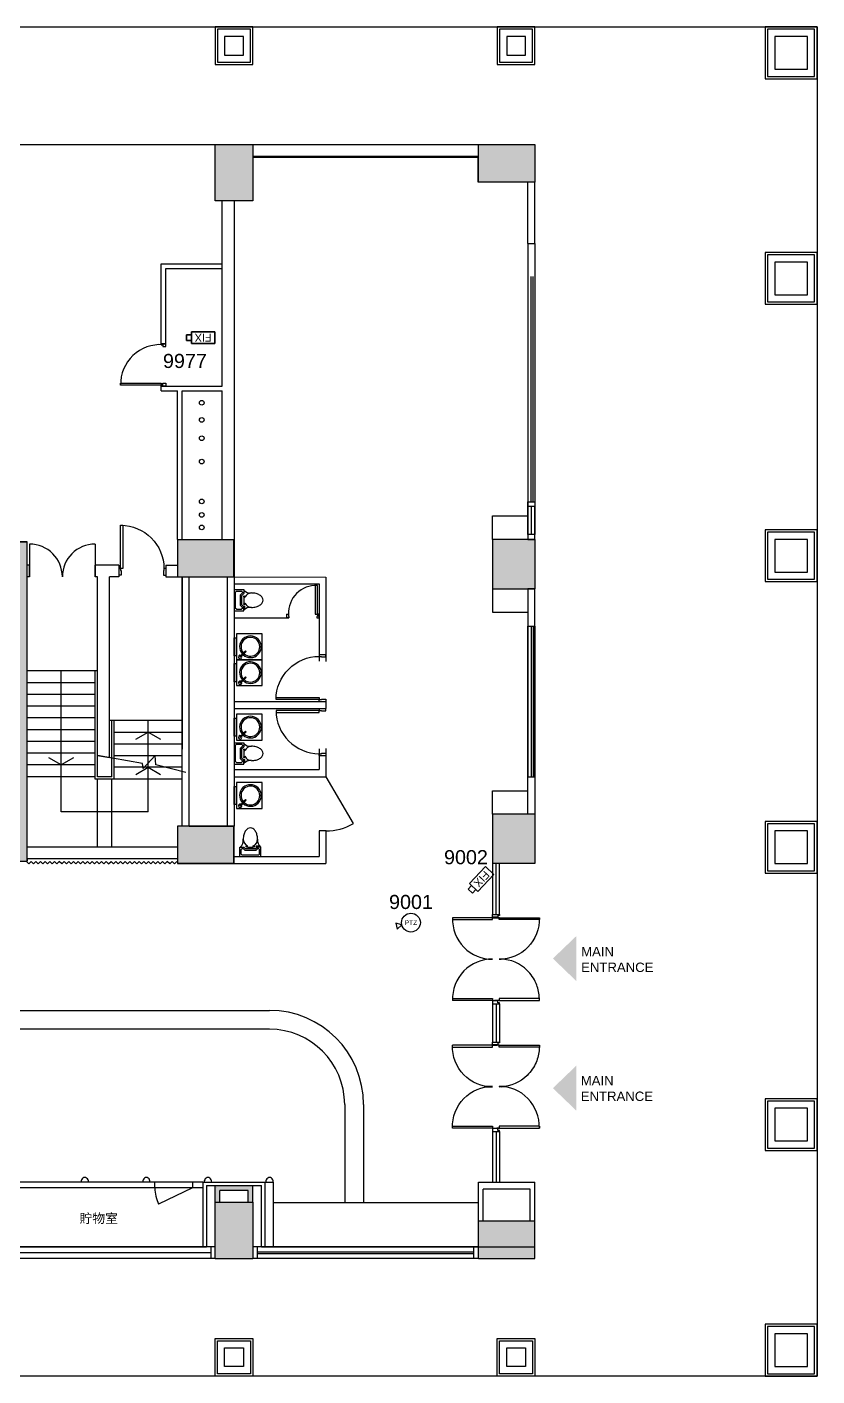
# Model space of a CAD drawing. Header units: millimetres. Extents: x 0 to 57000, y -2411 to 28700.
# Drawn here: x 40198 to 57000, y 0 to 28700 of the extents above; entities that cross this region are included whole.
import ezdxf
from ezdxf.enums import TextEntityAlignment as Align

# ---------------------------------------------------------------- set-up
doc = ezdxf.new("R2010")
doc.units = ezdxf.units.MM
doc.header["$MEASUREMENT"] = 0
doc.layers.get('0').update_dxf_attribs({"color": 8})
for name, color, linetype in [('Cam No._DICJ', 1, 'Continuous'), ('Camera_DICJ', 3, 'Continuous'), ('Floor Structure', 8, 'Continuous')]:
    doc.layers.add(name, color=color, linetype=linetype)
doc.styles.add('Arial', font='arial.ttf')
doc.styles.get("Standard").update_dxf_attribs({"font": 'arial.ttf'})

# ---------------------------------------------------------------- blocks, each defined once
blk = doc.blocks.new('one Door')
for p, q in [((-85, 1040), (-85, 120)), ((-40, 1040), (-85, 1040)), ((-40, 120), (-40, 1040)), ((-1000, 120), (-1000, -20)), ((-1000, 120), (-960, 120)), ((-960, 120), (-960, 75)), ((-960, 75), (-950, 75)), ((-950, 75), (-950, -20)), ((-85, 120), (-40, 120)), ((-40, 75), (-50, 75)), ((-50, 75), (-50, -20)), ((-40, 120), (-40, 75)), ((0, 120), (-40, 120)), ((0, 120), (0, -20)), ((-950, -20), (-1000, -20)), ((-50, -20), (0, -20))]:
    blk.add_line(p, q)
blk.add_arc((-40, 120), 920, 90, 180)
blk = doc.blocks.new('*U18')
at = {"layer": 'Camera_DICJ', "color": 3, "lineweight": 35}
for p, q in [((-354, -63), (-354, 62)), ((-354, 62), (-250, 62)), ((-250, 125), (-250, -125)), ((250, 125), (-250, 125)), ((250, -125), (250, 125)), ((-250, -63), (-354, -63)), ((-250, -125), (250, -125))]:
    blk.add_line(p, q, dxfattribs=at)
at = {"layer": 'Cam No._DICJ', "style": 'Arial'}
blk.add_attdef('CAMERA_NUMBER', text='', height=300, dxfattribs=at).set_placement((0, 125), align=Align.BOTTOM_CENTER)
at = {"layer": 'Camera_DICJ', "color": 3, "style": 'Arial'}
blk.add_attdef('Camera_Type', text='', height=167, rotation=180, dxfattribs=at).set_placement((0, 0), align=Align.MIDDLE_CENTER)
blk = doc.blocks.new('*U40')
at = {"layer": 'Camera_DICJ', "color": 3, "lineweight": 35}
for p, q in [((80, 268), (-262, -96)), ((-80, -268), (262, 96)), ((262, 96), (80, 268)), ((-288, -215), (-217, -139)), ((-197, -301), (-288, -215)), ((-262, -96), (-80, -268)), ((-126, -225), (-197, -301))]:
    blk.add_line(p, q, dxfattribs=at)
at = {"layer": 'Cam No._DICJ', "style": 'Arial'}
blk.add_attdef('CAMERA_NUMBER', text='', height=300, dxfattribs=at).set_placement((0, 125), align=Align.BOTTOM_CENTER)
at = {"layer": 'Camera_DICJ', "color": 3, "style": 'Arial'}
blk.add_attdef('Camera_Type', text='', height=167, rotation=226.7313, dxfattribs=at).set_placement((0, 0), align=Align.MIDDLE_CENTER)
blk = doc.blocks.new('*U70')
at = {"layer": 'Camera_DICJ', "color": 6}
for p, q in [((-194, -48), (-323, -10)), ((-323, -10), (-291, -141)), ((-291, -141), (-194, -48))]:
    blk.add_line(p, q, dxfattribs=at)
blk.add_circle((0, 0), 200, dxfattribs=at)
at = {"layer": 'Cam No._DICJ', "style": 'Arial'}
blk.add_attdef('CAMERA_NUMBER', text='', height=300, dxfattribs=at).set_placement((1, 200), align=Align.BOTTOM_CENTER)
at = {"layer": 'Camera_DICJ', "color": 6, "style": 'Arial'}
blk.add_attdef('CAMERA_TYPE', text='', height=100, dxfattribs=at).set_placement((0, 0), align=Align.MIDDLE_CENTER)

msp = doc.modelspace()

# ---------------------------------------------------------------- hatches: boundary and pattern name
at = {"layer": 'Floor Structure'}
h = msp.add_hatch(color=256, dxfattribs=at)
h.dxf.hatch_style = 1
h.paths.add_polyline_path([(44600, 17800), (43400, 17800), (43400, 17000), (44600, 17000)])
h.paths.add_polyline_path([(15967, 15475), (17063, 15475), (17063, 15859), (15967, 15859)], flags=9)
h.paths.add_polyline_path([(5437, 20403), (6468, 20403), (6468, 20815), (5437, 20815)], flags=9)
h.paths.add_polyline_path([(5334, 24313), (6427, 24313), (6427, 24725), (5334, 24725)], flags=9)
h.paths.add_polyline_path([(13911, 10937), (14236, 10937), (14236, 11162), (13911, 11162)], flags=9)
h.paths.add_polyline_path([(12261, 10978), (12586, 10978), (12586, 11203), (12261, 11203)], flags=9)
h.paths.add_polyline_path([(30652, 8441), (30927, 8441), (30927, 8666), (30652, 8666)], flags=9)
h.paths.add_polyline_path([(47977, 4748), (48252, 4748), (48252, 4973), (47977, 4973)], flags=9)
h.paths.add_polyline_path([(29651, 6674), (31571, 6674), (31571, 7086), (29651, 7086)], flags=9)
h.paths.add_polyline_path([(46409, 5463), (48330, 5463), (48330, 5875), (46409, 5875)], flags=9)
h.paths.add_polyline_path([(46366, 16728), (48175, 16728), (48175, 17140), (46366, 17140)], flags=9)
h.paths.add_polyline_path([(31760, 12958), (32794, 12958), (32794, 14040), (31760, 14040)], flags=9)
h.paths.add_polyline_path([(16952, 10300), (17277, 10300), (17277, 10525), (16952, 10525)], flags=9)
h.paths.add_polyline_path([(1017, 2469), (2653, 2469), (2653, 3218), (1017, 3218)], flags=9)
h.paths.add_polyline_path([(52008, 7072), (53645, 7072), (53645, 7820), (52008, 7820)], flags=9)
h.paths.add_polyline_path([(52096, 8837), (53733, 8837), (53733, 9586), (52096, 9586)], flags=9)
h.paths.add_polyline_path([(51936, 5320), (53572, 5320), (53572, 6069), (51936, 6069)], flags=9)
h.paths.add_polyline_path([(31712, 8468), (33349, 8468), (33349, 9216), (31712, 9216)], flags=9)
h.paths.add_polyline_path([(4627, 5839), (6435, 5839), (6435, 6251), (4627, 6251)], flags=9)
h.paths.add_polyline_path([(30017, 4138), (30650, 4138), (30650, 4438), (30017, 4438)], flags=9)
h.paths.add_polyline_path([(7528, 19928), (8234, 19928), (8234, 20340), (7528, 20340)], flags=9)
h.paths.add_polyline_path([(43842, 4523), (44511, 4523), (44511, 4908), (43842, 4908)], flags=9)
h.paths.add_polyline_path([(34318, 3867), (35130, 3867), (35130, 4252), (34318, 4252)], flags=9)
h.paths.add_polyline_path([(40942, 4038), (41754, 4038), (41754, 4422), (40942, 4422)], flags=9)
h.paths.add_polyline_path([(21377, 13366), (22269, 13366), (22269, 13778), (21377, 13778)], flags=9)
h.paths.add_polyline_path([(41585, 8113), (43108, 8113), (43108, 8498), (41585, 8498)], flags=9)
h.paths.add_polyline_path([(14113, 20514), (15209, 20514), (15209, 20899), (14113, 20899)], flags=9)
h.paths.add_polyline_path([(11679, 23749), (12774, 23749), (12774, 24133), (11679, 24133)], flags=9)
h.paths.add_polyline_path([(16747, 23843), (17843, 23843), (17843, 24228), (16747, 24228)], flags=9)
h.paths.add_polyline_path([(8996, 8272), (10092, 8272), (10092, 8656), (8996, 8656)], flags=9)
h.paths.add_polyline_path([(12741, 5342), (13836, 5342), (13836, 5726), (12741, 5726)], flags=9)
h.paths.add_polyline_path([(17245, 5403), (18340, 5403), (18340, 5787), (17245, 5787)], flags=9)
h.paths.add_polyline_path([(22641, 4732), (23736, 4732), (23736, 5117), (22641, 5117)], flags=9)
h.paths.add_polyline_path([(20436, 8707), (21531, 8707), (21531, 9091), (20436, 9091)], flags=9)
h.paths.add_polyline_path([(24885, 8626), (25980, 8626), (25980, 9010), (24885, 9010)], flags=9)
h.paths.add_polyline_path([(1221, 8788), (1965, 8789), (1965, 9164), (1221, 9163)], flags=9)
h.paths.add_polyline_path([(35499, 27210), (36243, 27210), (36243, 27585), (35499, 27585)], flags=9)
h.paths.add_polyline_path([(35226, 795), (35970, 795), (35970, 1170), (35226, 1170)], flags=9)
h.paths.add_polyline_path([(32110, 14361), (32854, 14361), (32854, 14736), (32110, 14736)], flags=9)
h.paths.add_polyline_path([(34849, 14878), (35535, 14878), (35535, 15171), (34849, 15171)], flags=9)
h.paths.add_polyline_path([(34849, 12128), (35535, 12128), (35535, 12421), (34849, 12421)], flags=9)
h.paths.add_polyline_path([(28235, 13328), (28921, 13328), (28921, 13621), (28235, 13621)], flags=9)
h.paths.add_polyline_path([(28234, 16153), (28919, 16153), (28919, 16446), (28234, 16446)], flags=9)
h.paths.add_polyline_path([(31543, 12675), (32420, 12675), (32420, 12969), (31543, 12969)], flags=9)
h = msp.add_hatch(color=256, dxfattribs=at)
h.dxf.hatch_style = 1
h.paths.add_polyline_path([(44200, 25000), (45000, 25000), (45000, 26200), (44200, 26200)])
h = msp.add_hatch(color=256, dxfattribs=at)
h.dxf.hatch_style = 1
h.paths.add_polyline_path([(49800, 26200), (49800, 25400), (51000, 25400), (51000, 26200)])
h = msp.add_hatch(color=256, dxfattribs=at)
h.dxf.hatch_style = 1
h.paths.add_polyline_path([(51000, 16750), (51000, 17800), (50850, 17800), (50100, 17800), (50100, 16750)])
h = msp.add_hatch(color=256, dxfattribs=at)
h.dxf.hatch_style = 1
h.paths.add_polyline_path([(37150, 15900), (34300, 15900), (34300, 15100), (34500, 15100), (34500, 15700), (36800, 15700), (36800, 13600), (34500, 13600), (34500, 14200), (34300, 14200), (34300, 12800), (34500, 12800), (34500, 13400), (36800, 13400), (36800, 11300), (34500, 11300), (34500, 11900), (34300, 11900), (34300, 10950), (40200, 10950), (40200, 17750), (34300, 17750), (34300, 17400), (39850, 17400), (39850, 11300), (37150, 11300)])
h = msp.add_hatch(color=256, dxfattribs=at)
h.dxf.hatch_style = 1
h.paths.add_polyline_path([(50100, 11950), (50100, 10900), (51000, 10900), (51000, 11950), (50850, 11950)])
h = msp.add_hatch(color=256, dxfattribs=at)
h.dxf.hatch_style = 1
h.paths.add_polyline_path([(44600, 11663, 0.015855), (44576, 11700), (43400, 11700), (43400, 10900), (44576, 10900, 0.015855), (44600, 10937)])
for points in [[(51881, 9360), (51383, 8882), (51881, 8403)], [(51881, 6603), (51383, 6124), (51881, 5646)]]:
    msp.add_hatch(color=256, dxfattribs=at).paths.add_polyline_path(points)
h = msp.add_hatch(color=256, dxfattribs=at)
h.dxf.hatch_style = 1
h.paths.add_polyline_path([(45000, 3700), (44200, 3700), (44200, 2500), (45000, 2500)])
h.paths.add_polyline_path([(45000, 4050), (44200, 4050), (44200, 3700), (44300, 3700), (44300, 3950), (44900, 3950), (44900, 3700), (45000, 3700)])
h = msp.add_hatch(color=256, dxfattribs=at)
h.dxf.hatch_style = 1
h.paths.add_polyline_path([(45000, 3700), (44200, 3700), (44200, 2500), (45000, 2500)])
h.paths.add_polyline_path([(45000, 4050), (44200, 4050), (44200, 3700), (44300, 3700), (44300, 3950), (44900, 3950), (44900, 3700), (45000, 3700)])
h = msp.add_hatch(color=256, dxfattribs=at)
h.dxf.hatch_style = 1
h.paths.add_polyline_path([(51000, 2500), (51000, 3300), (49800, 3300), (49800, 2500)])

# ---------------------------------------------------------------- linework, layer by layer
for p, q in [((0, 28700), (57000, 28700)), ((0, 28700), (57000, 28700)), ((57000, 28700), (57000, 0)), ((57000, 28700), (57000, 0)), ((44800, 28500), (44400, 28500)), ((44400, 28500), (44400, 28100)), ((44800, 28100), (44800, 28500)), ((50400, 28500), (50400, 28100)), ((50800, 28500), (50400, 28500)), ((50800, 28100), (50800, 28500)), ((56800, 28500), (56100, 28500)), ((56100, 28500), (56100, 27800)), ((56800, 27800), (56800, 28500)), ((44400, 28100), (44800, 28100)), ((50400, 28100), (50800, 28100)), ((56100, 27800), (56800, 27800)), ((38700, 26200), (44200, 26200)), ((44200, 25000), (44200, 26200)), ((44200, 26200), (45000, 26200)), ((44200, 25000), (44200, 26200)), ((44200, 26200), (45000, 26200)), ((45000, 26200), (49800, 26200)), ((45000, 26200), (45000, 25000)), ((49800, 26200), (51000, 26200)), ((49800, 26200), (51000, 26200)), ((49800, 25400), (49800, 26200)), ((51000, 26200), (51000, 25400)), ((51000, 26200), (51000, 25400)), ((45000, 25950), (49800, 25950)), ((49800, 25925), (45000, 25925)), ((49795, 25395), (49795, 25925)), ((50625, 25395), (49795, 25395)), ((51000, 25400), (49800, 25400)), ((50850, 24092), (50850, 25400)), ((51000, 24092), (51000, 25400)), ((44350, 25000), (44200, 25000)), ((45000, 25000), (44200, 25000)), ((44350, 21060), (44350, 25000)), ((44350, 23660), (44350, 25000)), ((45000, 25000), (44580, 25000)), ((44605, 25000), (44605, 16995)), ((50850, 24092), (51000, 24092)), ((50850, 24092), (50850, 17900)), ((51000, 24092), (51000, 17900)), ((43050, 21960), (43050, 23660)), ((43050, 23660), (44350, 23660)), ((43150, 21960), (43150, 23560)), ((43150, 23560), (44350, 23560)), ((56100, 23700), (56100, 23000)), ((56800, 23700), (56100, 23700)), ((56800, 23000), (56800, 23700)), ((50850, 23392), (50850, 18600)), ((50920, 18600), (50920, 23392)), ((50960, 18600), (50960, 23392)), ((51000, 23392), (51000, 18600)), ((56100, 23000), (56800, 23000)), ((43050, 21960), (43150, 21960)), ((43050, 20960), (43050, 21060)), ((43050, 21060), (44350, 21060)), ((43050, 20960), (43400, 20960)), ((43400, 17800), (43400, 20960)), ((43500, 17800), (43500, 20960)), ((43500, 20960), (44350, 20960)), ((44350, 17800), (44350, 20960)), ((50850, 17900), (50850, 18500)), ((50925, 17900), (50925, 18500)), ((51000, 17900), (51000, 18500)), ((50100, 17800), (50100, 18300)), ((50100, 18300), (50850, 18300)), ((43400, 17800), (44600, 17800)), ((43400, 17800), (43400, 17000)), ((43500, 17800), (44350, 17800)), ((44600, 17000), (44600, 17800)), ((51000, 17800), (50100, 17800)), ((50100, 17800), (50100, 16750)), ((51000, 17800), (50100, 17800)), ((50100, 17800), (50100, 16750)), ((51000, 17800), (51000, 16750)), ((51000, 17800), (51000, 16750)), ((56800, 17800), (56100, 17800)), ((56100, 17800), (56100, 17100)), ((56800, 17100), (56800, 17800)), ((34300, 17755), (40200, 17755)), ((34300, 17750), (40200, 17750)), ((40200, 17250), (40200, 17750)), ((40200, 10950), (40200, 17750)), ((40250, 17700), (40250, 17000)), ((41650, 17700), (41650, 17000)), ((40250, 17250), (40200, 17250)), ((40250, 17000), (40250, 17250)), ((41650, 17000), (41650, 17250)), ((42150, 17250), (41650, 17250)), ((42150, 17250), (42150, 17000)), ((43150, 17250), (43150, 17000)), ((43150, 17250), (43400, 17250)), ((40250, 17000), (40200, 17000)), ((41700, 17000), (41650, 17000)), ((41700, 13199), (41700, 17000)), ((41950, 13156), (41950, 17000)), ((42150, 17000), (41950, 17000)), ((43150, 17000), (43500, 17000)), ((43400, 17000), (44600, 17000)), ((43500, 11700), (43500, 17000)), ((43500, 17000), (43500, 13335)), ((43650, 11700), (43650, 17000)), ((43650, 17000), (44600, 17000)), ((56100, 17100), (56800, 17100)), ((44605, 16730), (44809, 16730)), ((44636, 16679), (44656, 16699)), ((44636, 16332), (44636, 16679)), ((44656, 16699), (44758, 16699)), ((44738, 16620), (44779, 16661)), ((44758, 16699), (44779, 16679)), ((44768, 16607), (44809, 16648)), ((44779, 16679), (44779, 16661)), ((44809, 16730), (44809, 16648)), ((46330, 16821), (46330, 16206)), ((46375, 16206), (46375, 16821)), ((50100, 16750), (51000, 16750)), ((50100, 16750), (51000, 16750)), ((50100, 16750), (50100, 16250)), ((44738, 16391), (44738, 16620)), ((44738, 16391), (44779, 16350)), ((44768, 16403), (44768, 16607)), ((44768, 16403), (44809, 16362)), ((44809, 16567), (44809, 16444)), ((44809, 16567), (44832, 16567)), ((44809, 16444), (44832, 16444)), ((44809, 16373), (44809, 16362)), ((44809, 16281), (44809, 16362)), ((44830, 16322), (44830, 16373)), ((44605, 16281), (44809, 16281)), ((44656, 16311), (44636, 16332)), ((44656, 16311), (44758, 16311)), ((44779, 16332), (44758, 16311)), ((44779, 16332), (44779, 16350)), ((44809, 16322), (44830, 16322)), ((45720, 16206), (45720, 16131)), ((45720, 16206), (45760, 16206)), ((45770, 16131), (45720, 16131)), ((45760, 16206), (45760, 16161)), ((45760, 16161), (45770, 16161)), ((45770, 16161), (45770, 16131)), ((46330, 16206), (46375, 16206)), ((46365, 16161), (46365, 16131)), ((46375, 16161), (46365, 16161)), ((46365, 16131), (46415, 16131)), ((46415, 16206), (46375, 16206)), ((46375, 16206), (46375, 16161)), ((46415, 16131), (46415, 16206)), ((50100, 16250), (50850, 16250)), ((50850, 12750), (50850, 15950)), ((50850, 15950), (50850, 12750)), ((50920, 15950), (50920, 12750)), ((50960, 15950), (50960, 12750)), ((51000, 12750), (51000, 15950)), ((51000, 15950), (51000, 12750)), ((44724, 15304), (44848, 15428)), ((44724, 15304), (44738, 15290)), ((44862, 15414), (44738, 15290)), ((44862, 15414), (44848, 15428)), ((41650, 15000), (40200, 15000)), ((40925, 12000), (40925, 15000)), ((41650, 12700), (41650, 15000)), ((41700, 15000), (41650, 15000)), ((41650, 14750), (40200, 14750)), ((44724, 14754), (44848, 14878)), ((44724, 14754), (44738, 14740)), ((44862, 14864), (44738, 14740)), ((44862, 14864), (44848, 14878)), ((41650, 14500), (40200, 14500)), ((41650, 14250), (40200, 14250)), ((41650, 14000), (40200, 14000)), ((41950, 13950), (43500, 13950)), ((42000, 13147), (42000, 13950)), ((42050, 13138), (42050, 13950)), ((42775, 13041), (42775, 13950)), ((41650, 13750), (40200, 13750)), ((41650, 13500), (40200, 13500)), ((42050, 13700), (43500, 13700)), ((44724, 13595), (44848, 13719)), ((44724, 13595), (44738, 13581)), ((44862, 13705), (44738, 13581)), ((44862, 13705), (44848, 13719)), ((41650, 13250), (40200, 13250)), ((42050, 13450), (43500, 13450)), ((42921, 13204), (42669, 12923)), ((42937, 13003), (42921, 13204)), ((44605, 13469), (44809, 13469)), ((44636, 13418), (44656, 13439)), ((44636, 13071), (44636, 13418)), ((44656, 13439), (44758, 13439)), ((44738, 13359), (44779, 13400)), ((44738, 13130), (44738, 13359)), ((44758, 13439), (44779, 13418)), ((44768, 13347), (44809, 13388)), ((44768, 13143), (44768, 13347)), ((44779, 13418), (44779, 13400)), ((44809, 13469), (44809, 13388)), ((44809, 13306), (44809, 13183)), ((44809, 13306), (44832, 13306)), ((41650, 13000), (40200, 13000)), ((41700, 12750), (41700, 13199)), ((42654, 13034), (41700, 13199)), ((41700, 13199), (41950, 13156)), ((42000, 12750), (42000, 13147)), ((42050, 13200), (43500, 13200)), ((42050, 12700), (42050, 13138)), ((43500, 12950), (42050, 12950)), ((42669, 12923), (42654, 13034)), ((42775, 12000), (42775, 13041)), ((43577, 12836), (42937, 13003)), ((44605, 13020), (44809, 13020)), ((44656, 13051), (44636, 13071)), ((44656, 13051), (44758, 13051)), ((44738, 13130), (44779, 13089)), ((44779, 13071), (44758, 13051)), ((44768, 13143), (44809, 13102)), ((44779, 13071), (44779, 13089)), ((44809, 13183), (44832, 13183)), ((44809, 13112), (44809, 13102)), ((44809, 13020), (44809, 13102)), ((44809, 13061), (44830, 13061)), ((44830, 13061), (44830, 13112)), ((41650, 12750), (40200, 12750)), ((42050, 12700), (41650, 12700)), ((42000, 12750), (41700, 12750)), ((41700, 11250), (41700, 12700)), ((42000, 11250), (42000, 12700)), ((43500, 12700), (42050, 12700)), ((46555, 12750), (47136, 11758)), ((50100, 11950), (50100, 12450)), ((50100, 12450), (50850, 12450)), ((44724, 12140), (44848, 12264)), ((44724, 12140), (44738, 12125)), ((44862, 12250), (44738, 12125)), ((44862, 12250), (44848, 12264)), ((42775, 12000), (40925, 12000)), ((51000, 11950), (50100, 11950)), ((51000, 11950), (50100, 11950)), ((50100, 11950), (50100, 10900)), ((51000, 11950), (51000, 10900)), ((43400, 11700), (43400, 11250)), ((43500, 11700), (43400, 11700)), ((43400, 11700), (43400, 10900)), ((44600, 11700), (43400, 11700)), ((43650, 11700), (44600, 11700)), ((43650, 11700), (44600, 11700)), ((44600, 11700), (44600, 10900)), ((44600, 10900), (44600, 11700)), ((56800, 11600), (56100, 11600)), ((56100, 11600), (56100, 10900)), ((56800, 10900), (56800, 11600)), ((43400, 11250), (40200, 11250)), ((44725, 11254), (44807, 11254)), ((44725, 11050), (44725, 11254)), ((44756, 11203), (44776, 11224)), ((44756, 11101), (44756, 11203)), ((44776, 11224), (44794, 11224)), ((44835, 11183), (44794, 11224)), ((44848, 11213), (44807, 11254)), ((45052, 11213), (44848, 11213)), ((44888, 11254), (44888, 11277)), ((44888, 11254), (45011, 11254)), ((45011, 11254), (45011, 11277)), ((45052, 11213), (45093, 11254)), ((45064, 11183), (45105, 11224)), ((45133, 11275), (45082, 11275)), ((45082, 11254), (45093, 11254)), ((45174, 11254), (45093, 11254)), ((45123, 11224), (45105, 11224)), ((45123, 11224), (45144, 11203)), ((45133, 11254), (45133, 11275)), ((45144, 11101), (45144, 11203)), ((45174, 11050), (45174, 11254)), ((34300, 10950), (40200, 10950)), ((34300, 10950), (40200, 10950)), ((43400, 11000), (40200, 11000)), ((40200, 11000), (40200, 10950)), ((43400, 11000), (43400, 10900)), ((44776, 11081), (44756, 11101)), ((45123, 11081), (44776, 11081)), ((45064, 11183), (44835, 11183)), ((45144, 11101), (45123, 11081)), ((44600, 10900), (43400, 10900)), ((43400, 10900), (44600, 10900)), ((51000, 10900), (50100, 10900)), ((50100, 10900), (50100, 9820)), ((50175, 9820), (50175, 10900)), ((50250, 9820), (50250, 10900)), ((56100, 10900), (56800, 10900)), ((50100, 9820), (50250, 9820)), ((50100, 9750), (49245, 9750)), ((49245, 9709), (50100, 9709)), ((50100, 9709), (50100, 9750)), ((50100, 9750), (50160, 9750)), ((50160, 9750), (50250, 9750)), ((50250, 9750), (50190, 9750)), ((50240, 9750), (51095, 9750)), ((50240, 9709), (50240, 9750)), ((51095, 9709), (50240, 9709)), ((51095, 9750), (51095, 9709)), ((34355, 7778), (45355, 7778)), ((49245, 8030), (50100, 8030)), ((49245, 8030), (50100, 8030)), ((50100, 7988), (49245, 7988)), ((50100, 7988), (49245, 7988)), ((50100, 8030), (50100, 7988)), ((50100, 8030), (50100, 7988)), ((50100, 7988), (50140, 7988)), ((50100, 7920), (50100, 7104)), ((50140, 7988), (50200, 7988)), ((50200, 7988), (50140, 7988)), ((50175, 7920), (50175, 7104)), ((50240, 7988), (50200, 7988)), ((51095, 8030), (50240, 8030)), ((51095, 8030), (50240, 8030)), ((50240, 8030), (50240, 7988)), ((50240, 8030), (50240, 7988)), ((50240, 7988), (51095, 7988)), ((50240, 7988), (51095, 7988)), ((50250, 7920), (50250, 7104)), ((51095, 7988), (51095, 8030)), ((51095, 7988), (51095, 8030)), ((45355, 7378), (34355, 7378)), ((50100, 7037), (49245, 7037)), ((50100, 7037), (49245, 7037)), ((49245, 6995), (50100, 6995)), ((49245, 6995), (50100, 6995)), ((50100, 6995), (50100, 7037)), ((50100, 6995), (50100, 7037)), ((50100, 7037), (50140, 7037)), ((50140, 7037), (50200, 7037)), ((50200, 7037), (50140, 7037)), ((50240, 7037), (50200, 7037)), ((50240, 7037), (51095, 7037)), ((50240, 7037), (51095, 7037)), ((50240, 6995), (50240, 7037)), ((50240, 6995), (50240, 7037)), ((51095, 6995), (50240, 6995)), ((51095, 6995), (50240, 6995)), ((51095, 7037), (51095, 6995)), ((51095, 7037), (51095, 6995)), ((46955, 5778), (46955, 3693)), ((47355, 5778), (47355, 3693)), ((56800, 5700), (56100, 5700)), ((56100, 5700), (56100, 5000)), ((56800, 5000), (56800, 5700)), ((49245, 5316), (50100, 5316)), ((50100, 5275), (49245, 5275)), ((50100, 5316), (50100, 5275)), ((50100, 5275), (50160, 5275)), ((50100, 5205), (50100, 4125)), ((50100, 5205), (50250, 5205)), ((50160, 5275), (50250, 5275)), ((50175, 5205), (50175, 4125)), ((50250, 5275), (50190, 5275)), ((51095, 5316), (50240, 5316)), ((50240, 5316), (50240, 5275)), ((50240, 5275), (51095, 5275)), ((50250, 5205), (50250, 4125)), ((51095, 5275), (51095, 5316)), ((56100, 5000), (56800, 5000)), ((43940, 4125), (38960, 4125)), ((43940, 4125), (38960, 4125)), ((42919, 4000), (42919, 4125)), ((42919, 4000), (42919, 4125)), ((43719, 4125), (43719, 4000)), ((43719, 4125), (43719, 4000)), ((43940, 4125), (45260, 4125)), ((43940, 4125), (43940, 2750)), ((43940, 4125), (45260, 4125)), ((43940, 4125), (43940, 2750)), ((44015, 4050), (44015, 2750)), ((44015, 4050), (45185, 4050)), ((44015, 4050), (44015, 2750)), ((44015, 4050), (45185, 4050)), ((44200, 3700), (44200, 4050)), ((44200, 3700), (44200, 4050)), ((45000, 3700), (45000, 4050)), ((45000, 3700), (45000, 4050)), ((45185, 2750), (45185, 4050)), ((45185, 2750), (45185, 4050)), ((45260, 4125), (45260, 2750)), ((45260, 4125), (45437, 4125)), ((45260, 4125), (45260, 2750)), ((45260, 4125), (45437, 4125)), ((45437, 4125), (45437, 2750)), ((45437, 4125), (45437, 2750)), ((49800, 3300), (49800, 4125)), ((49800, 4125), (51000, 4125)), ((51000, 3300), (51000, 4125)), ((43940, 4000), (38960, 4000)), ((43940, 4000), (38960, 4000)), ((43719, 4000), (42997, 3655)), ((43719, 4000), (42997, 3655)), ((44220, 4000), (44220, 4000)), ((44220, 4000), (44220, 4000)), ((44900, 3950), (44300, 3950)), ((44300, 3700), (44300, 3950)), ((44900, 3950), (44300, 3950)), ((44300, 3700), (44300, 3950)), ((44900, 3700), (44900, 3950)), ((44900, 3700), (44900, 3950)), ((49900, 3300), (49900, 3975)), ((50900, 3975), (49900, 3975)), ((50900, 3300), (50900, 3975)), ((44200, 3700), (45000, 3700)), ((44200, 2500), (44200, 3700)), ((44200, 3700), (45000, 3700)), ((44200, 2500), (44200, 3700)), ((45000, 3700), (45000, 2500)), ((45000, 3700), (45000, 2500)), ((45437, 3693), (49800, 3693)), ((45437, 3693), (49800, 3693)), ((49800, 2500), (49800, 3300)), ((49800, 3300), (51000, 3300)), ((51000, 2500), (51000, 3300)), ((44200, 2750), (38800, 2750)), ((38885, 2750), (44015, 2750)), ((38885, 2625), (44106, 2625)), ((44106, 2750), (44106, 2500)), ((45100, 2750), (45000, 2750)), ((49800, 2750), (45000, 2750)), ((45100, 2500), (45100, 2750)), ((45100, 2645), (49700, 2645)), ((45100, 2605), (49700, 2605)), ((45185, 2750), (51000, 2750)), ((49700, 2500), (49700, 2750)), ((49800, 2750), (49700, 2750)), ((44200, 2500), (38800, 2500)), ((44200, 2500), (45000, 2500)), ((44200, 2500), (45000, 2500)), ((45100, 2500), (45000, 2500)), ((49800, 2500), (45000, 2500)), ((49800, 2500), (49700, 2500)), ((49800, 2500), (51000, 2500)), ((56800, 900), (56100, 900)), ((56100, 900), (56100, 200)), ((56800, 200), (56800, 900)), ((44400, 600), (44800, 600)), ((44400, 200), (44400, 600)), ((44800, 600), (44800, 200)), ((50400, 200), (50400, 600)), ((50400, 600), (50800, 600)), ((50800, 600), (50800, 200)), ((57000, 0), (0, 0)), ((57000, 0), (0, 0)), ((44800, 200), (44400, 200)), ((50800, 200), (50400, 200)), ((56100, 200), (56800, 200))]:
    msp.add_line(p, q, dxfattribs=at)
at = {"layer": 'Floor Structure', "ltscale": 2}
for p, q in [((45000, 25925), (45000, 25000)), ((49795, 25400), (49795, 25925)), ((50850, 25400), (49795, 25400)), ((45000, 25000), (44605, 25000))]:
    msp.add_line(p, q, dxfattribs=at)
at = {"layer": 'Floor Structure', "ltscale": 0.6}
for p, q in [((43650, 17000), (46555, 16995)), ((44455, 16995), (44455, 11700)), ((44605, 16995), (44605, 11700)), ((46555, 16995), (46555, 15200)), ((44605, 16850), (46415, 16850)), ((46415, 16850), (46415, 15210)), ((44605, 16131), (45770, 16131)), ((44605, 16131), (44605, 15239)), ((44605, 14350), (46555, 14350)), ((46555, 14350), (46555, 14200)), ((44605, 14200), (46555, 14200)), ((46415, 13340), (46415, 12900)), ((46555, 13350), (46555, 12750)), ((44605, 12900), (46415, 12900)), ((44605, 12750), (46555, 12750)), ((46415, 11595), (46415, 11050)), ((46560, 11595), (46415, 11595)), ((46555, 11595), (46555, 10900)), ((44600, 11050), (46415, 11050)), ((44600, 10900), (46555, 10900))]:
    msp.add_line(p, q, dxfattribs=at)
at = {"layer": 'Floor Structure'}
for points in [[(45000, 28700), (44200, 28700), (44200, 27900), (45000, 27900)], [(51000, 28700), (50200, 28700), (50200, 27900), (51000, 27900)], [(57000, 28700), (55900, 28700), (55900, 27600), (57000, 27600)], [(44950, 28650), (44250, 28650), (44250, 27950), (44950, 27950)], [(50950, 28650), (50250, 28650), (50250, 27950), (50950, 27950)], [(56950, 28650), (55950, 28650), (55950, 27650), (56950, 27650)], [(57000, 23900), (55900, 23900), (55900, 22800), (57000, 22800)], [(56950, 23850), (55950, 23850), (55950, 22850), (56950, 22850)], [(43050, 21940), (43090, 21940), (43090, 21900), (43150, 21900), (43150, 21960), (43050, 21960)], [(43050, 21080), (42190, 21080), (42190, 21120), (43050, 21120)], [(43050, 21080), (43090, 21080), (43090, 21120), (43150, 21120), (43150, 21060), (43050, 21060)], [(50850, 18600), (51000, 18600), (51000, 18500), (50850, 18500)], [(50850, 17800), (51000, 17800), (51000, 17900), (50850, 17900)], [(57000, 18000), (55900, 18000), (55900, 16900), (57000, 16900)], [(56950, 17950), (55950, 17950), (55950, 16950), (56950, 16950)], [(50850, 15950), (51000, 15950), (51000, 16750), (50850, 16750)], [(44652, 15239), (45202, 15239), (45202, 15789), (44652, 15789)], [(44606, 15321), (44606, 15707), (44644, 15707), (44644, 15321)], [(44652, 14689), (45202, 14689), (45202, 15239), (44652, 15239)], [(44606, 14771), (44606, 15157), (44644, 15157), (44644, 14771)], [(44652, 13530), (45202, 13530), (45202, 14080), (44652, 14080)], [(44606, 13612), (44606, 13998), (44644, 13998), (44644, 13612)], [(50850, 12750), (51000, 12750), (51000, 11950), (50850, 11950)], [(44606, 12157), (44606, 12543), (44644, 12543), (44644, 12157)], [(44652, 12075), (45202, 12075), (45202, 12625), (44652, 12625)], [(57000, 11800), (55900, 11800), (55900, 10700), (57000, 10700)], [(56950, 11750), (55950, 11750), (55950, 10750), (56950, 10750)], [(50250, 9800), (50210, 9800), (50210, 9760), (50100, 9760), (50100, 9820), (50250, 9820)], [(50250, 9800), (50210, 9800), (50210, 9760), (50100, 9760), (50100, 9820), (50250, 9820)], [(50250, 7940), (50210, 7940), (50210, 7980), (50100, 7980), (50100, 7920), (50250, 7920)], [(50250, 7940), (50210, 7940), (50210, 7980), (50100, 7980), (50100, 7920), (50250, 7920)], [(50250, 7085), (50210, 7085), (50210, 7045), (50100, 7045), (50100, 7105), (50250, 7105)], [(50250, 7085), (50210, 7085), (50210, 7045), (50100, 7045), (50100, 7105), (50250, 7105)], [(57000, 5900), (55900, 5900), (55900, 4800), (57000, 4800)], [(56950, 5850), (55950, 5850), (55950, 4850), (56950, 4850)], [(50250, 5225), (50210, 5225), (50210, 5265), (50100, 5265), (50100, 5205), (50250, 5205)], [(50250, 5225), (50210, 5225), (50210, 5265), (50100, 5265), (50100, 5205), (50250, 5205)], [(57000, 1100), (55900, 1100), (55900, 0), (57000, 0)], [(56950, 1050), (55950, 1050), (55950, 50), (56950, 50)], [(45000, 0), (44200, 0), (44200, 800), (45000, 800)], [(44950, 50), (44250, 50), (44250, 750), (44950, 750)], [(51000, 0), (50200, 0), (50200, 800), (51000, 800)], [(50950, 50), (50250, 50), (50250, 750), (50950, 750)]]:
    msp.add_lwpolyline(points, close=True, dxfattribs=at)
for points in [[(44973, 16352, 0.063415), (45071, 16365, 0.076468), (45146, 16397, 0.107136), (45201, 16451, 0.147373), (45218, 16505, 0.147373), (45201, 16560, 0.107136), (45146, 16614, 0.076468), (45071, 16646, 0.063415), (44973, 16659, 0.063415)], [(44973, 13091, 0.063415), (45071, 13104, 0.076468), (45146, 13136, 0.107136), (45201, 13190, 0.147373), (45218, 13245, 0.147373), (45201, 13299, 0.107136), (45146, 13353, 0.076468), (45071, 13385, 0.063415), (44973, 13398, 0.063415)], [(45103, 11418, 0.063415), (45090, 11516, 0.076468), (45058, 11591, 0.107136), (45004, 11646, 0.147373), (44950, 11663, 0.147373), (44895, 11646, 0.107136), (44841, 11591, 0.076468), (44809, 11516, 0.063415), (44796, 11418, 0.063415)]]:
    msp.add_lwpolyline(points, format="xyb", dxfattribs=at)
for points in [[(42515, 13550), (42775, 13700), (43035, 13550)], [(41185, 13150), (40925, 13000), (40665, 13150)], [(42515, 12800), (42775, 12950), (43035, 12800)], [(40237, 10895), (40187, 10945)], [(40237, 10895), (40287, 10945)], [(40337, 10895), (40287, 10945)], [(40337, 10895), (40387, 10945)], [(40437, 10895), (40387, 10945)], [(40437, 10895), (40487, 10945)], [(40537, 10895), (40487, 10945)], [(40537, 10895), (40587, 10945)], [(40637, 10895), (40587, 10945)], [(40637, 10895), (40687, 10945)], [(40736, 10895), (40687, 10945)], [(40736, 10895), (40786, 10945)], [(40836, 10895), (40786, 10945)], [(40836, 10895), (40886, 10945)], [(40936, 10895), (40886, 10945)], [(40936, 10895), (40986, 10945)], [(41036, 10895), (40986, 10945)], [(41036, 10895), (41086, 10945)], [(41136, 10895), (41086, 10945)], [(41136, 10895), (41186, 10945)], [(41236, 10895), (41186, 10945)], [(41236, 10895), (41286, 10945)], [(41336, 10895), (41286, 10945)], [(41336, 10895), (41386, 10945)], [(41436, 10895), (41386, 10945)], [(41436, 10895), (41485, 10945)], [(41535, 10895), (41485, 10945)], [(41535, 10895), (41585, 10945)], [(41635, 10895), (41585, 10945)], [(41635, 10895), (41685, 10945)], [(41735, 10895), (41685, 10945)], [(41735, 10895), (41785, 10945)], [(41835, 10895), (41785, 10945)], [(41835, 10895), (41885, 10945)], [(41935, 10895), (41885, 10945)], [(41935, 10895), (41985, 10945)], [(42035, 10895), (41985, 10945)], [(42035, 10895), (42085, 10945)], [(42135, 10895), (42085, 10945)], [(42135, 10895), (42185, 10945)], [(42234, 10895), (42185, 10945)], [(42234, 10895), (42284, 10945)], [(42334, 10895), (42284, 10945)], [(42334, 10895), (42384, 10945)], [(42434, 10895), (42384, 10945)], [(42434, 10895), (42484, 10945)], [(42534, 10895), (42484, 10945)], [(42534, 10895), (42584, 10945)], [(42634, 10895), (42584, 10945)], [(42634, 10895), (42684, 10945)], [(42734, 10895), (42684, 10945)], [(42734, 10895), (42784, 10945)], [(42834, 10895), (42784, 10945)], [(42834, 10895), (42884, 10945)], [(42934, 10895), (42884, 10945)], [(42934, 10895), (42983, 10945)], [(43033, 10895), (42983, 10945)], [(43033, 10895), (43083, 10945)], [(43133, 10895), (43083, 10945)], [(43133, 10895), (43183, 10945)], [(43233, 10895), (43183, 10945)], [(43233, 10895), (43283, 10945)], [(43333, 10895), (43283, 10945)], [(43333, 10895), (43383, 10945)]]:
    msp.add_lwpolyline(points, dxfattribs=at)
for centre, radius in [((43915, 20705), 50), ((43915, 20340), 50), ((43915, 19952), 50), ((43915, 19453), 50), ((43915, 18607), 50), ((43915, 18319), 50), ((43915, 18054), 50), ((44819, 16587), 10.2), ((44819, 16424), 10.2), ((44819, 13326), 10.2), ((44819, 13163), 10.2), ((44868, 11264), 10.2), ((45031, 11264), 10.2)]:
    msp.add_circle(centre, radius, dxfattribs=at)
for centre, radius, start, end in [((43032, 21100), 842, 86.035, 181.361), ((40250, 17000), 700, 0, 90), ((41650, 17000), 700, 90, 180), ((44948, 16841), 184, 221.089, 277.7989), ((44973, 16505), 153, 90, 156.4218), ((46352, 16228), 593, 87.8262, 182.1738), ((44819, 16373), 10.2, 0, 180), ((44973, 16505), 153, 203.5782, 270), ((44948, 16170), 184, 82.2011, 138.911), ((44950, 15514), 230, 227.0794, 222.0955), ((44950, 15514), 200, 227.3916, 221.6594), ((44731, 15297), 37.5, 60.8714, 29.9515), ((44950, 14964), 230, 227.0794, 222.0955), ((44950, 14964), 200, 227.3916, 221.6594), ((44731, 14747), 37.5, 60.8714, 29.9515), ((44950, 13805), 230, 227.0794, 222.0955), ((44950, 13805), 200, 227.3916, 221.6594), ((44731, 13588), 37.5, 60.8714, 29.9515), ((44948, 13580), 184, 221.089, 277.7989), ((44973, 13245), 153, 90, 156.4218), ((44819, 13112), 10.2, 0, 180), ((44948, 12909), 184, 82.2011, 138.911), ((44973, 13245), 153, 203.5782, 270), ((44950, 12350), 230, 227.0794, 222.0955), ((44950, 12350), 200, 227.3916, 221.6594), ((44731, 12132), 37.5, 60.8714, 29.9515), ((46560, 12745), 1150, 269.7509, 300.3641), ((44614, 11393), 184, 311.089, 7.7989), ((44950, 11418), 153, 180, 246.4218), ((44950, 11418), 153, 293.5782, 0), ((45082, 11264), 10.2, 90, 270), ((45285, 11393), 184, 172.2011, 228.911), ((45355, 5778), 2000, 0, 90), ((45355, 5778), 1600, 0, 90), ((43719, 4000), 800, 180, 205.5792), ((43719, 4000), 800, 180, 205.5792)]:
    msp.add_arc(centre, radius, start, end, dxfattribs=at)
for centre, major_axis, ratio, start_param, end_param in [((50080, 9729), (0, -860), 0.970874, 4.688441, 6.307133), ((50080, 9729), (0, -860), 0.970874, 4.688441, 4.736336), ((50260, 9729), (0, -860), 0.970874, 7.870527, 7.877929), ((50260, 9729), (0, -860), 0.970874, 7.830034, 7.870527), ((50080, 8009), (0, 860), 0.970874, 6.259238, 7.877929), ((50260, 9729), (0, -860), 0.970874, 6.259238, 6.307133), ((50260, 8009), (0, 860), 0.970874, 6.259238, 6.307133), ((50260, 8009), (0, 860), 0.970874, 5.518852, 6.259238), ((50260, 8009), (0, 860), 0.970874, 5.122065, 5.518852), ((50260, 8009), (0, 860), 0.970874, 4.787239, 5.122065), ((50260, 8009), (0, 860), 0.970874, 4.736336, 4.787239), ((50080, 8009), (0, 860), 0.970874, 7.830034, 7.877929), ((50260, 8009), (0, 860), 0.970874, 4.688441, 4.736336), ((50260, 5296), (0, 860), 0.970874, 4.688441, 6.307133), ((41427, 4125), (0, 100), 0.8, 4.712389, 7.853982), ((41427, 4125), (0, 100), 0.8, 4.712389, 7.853982), ((42737, 4125), (0, 100), 0.8, 4.712389, 7.853982), ((42737, 4125), (0, 100), 0.8, 4.712389, 7.853982), ((44047, 4125), (0, 100), 0.8, 4.712389, 7.853982), ((44047, 4125), (0, 100), 0.8, 4.712389, 7.853982), ((45357, 4125), (0, 100), 0.8, 4.712389, 7.853982), ((45357, 4125), (0, 100), 0.8, 4.712389, 7.853982)]:
    msp.add_ellipse(centre, major_axis=major_axis, ratio=ratio, start_param=start_param, end_param=end_param, dxfattribs=at)
at = {"layer": 'Floor Structure', "extrusion": (0, 0, -1)}
for centre, major_axis, start_param, end_param in [((50260, 9729), (0, -860), 4.688441, 6.307133), ((50080, 7016), (0, -860), 6.259238, 7.877929), ((50080, 7016), (0, -860), 7.830034, 7.877929), ((50260, 7016), (0, -860), 4.787239, 5.122065), ((50260, 7016), (0, -860), 4.736336, 4.787239), ((50260, 7016), (0, -860), 4.688441, 4.736336), ((50260, 7016), (0, -860), 5.122065, 5.518852), ((50260, 7016), (0, -860), 5.518852, 6.259238), ((50080, 5296), (0, 860), 4.688441, 6.307133), ((50260, 5296), (0, 860), 6.259238, 6.307133), ((50260, 7016), (0, -860), 6.259238, 6.307133), ((50080, 5296), (0, 860), 4.688441, 4.736336), ((50260, 5296), (0, 860), 7.830034, 7.870527), ((50260, 5296), (0, 860), 7.870527, 7.877929)]:
    msp.add_ellipse(centre, major_axis=major_axis, ratio=0.970874, start_param=start_param, end_param=end_param, dxfattribs=at)

# ---------------------------------------------------------------- block references
at = {"layer": 'Camera_DICJ'}
ref = msp.add_blockref('*U18', (43945, 22092), dxfattribs=at)
ref.add_attrib('CAMERA_NUMBER', '9977', dxfattribs={"layer": 'Cam No._DICJ', "height": 300, "style": 'Arial'}).set_placement((43557, 21355), align=Align.BOTTOM_CENTER)
ref.add_attrib('Camera_Type', 'FIX', dxfattribs={"color": 3, "height": 166.7, "rotation": 180, "style": 'Arial'}).set_placement((43945, 22092), align=Align.MIDDLE_CENTER)
ref = msp.add_blockref('*U40', (49868, 10573), dxfattribs=at)
ref.add_attrib('CAMERA_NUMBER', '9002', dxfattribs={"layer": 'Cam No._DICJ', "height": 300, "style": 'Arial'}).set_placement((49534, 10798), align=Align.BOTTOM_CENTER)
ref.add_attrib('Camera_Type', 'FIX', dxfattribs={"color": 3, "height": 166.7, "rotation": 226.7313, "style": 'Arial'}).set_placement((49868, 10573), align=Align.MIDDLE_CENTER)
at = {"layer": 'Camera_DICJ', "color": 6}
msp.add_blockref('*U70', (48364, 9645), dxfattribs=at).add_auto_attribs({'CAMERA_NUMBER': '9001', 'CAMERA_TYPE': 'PTZ'})
at = {"layer": 'Floor Structure', "xscale": -1}
msp.add_blockref('one Door', (42150, 17059), dxfattribs=at)
at = {"layer": 'Floor Structure', "extrusion": (0, 0, -1), "zscale": -1, "rotation": 269.9999999999188}
msp.add_blockref('one Door', (-46535, 14350), dxfattribs=at)
at = {"layer": 'Floor Structure', "extrusion": (0, 0, -1), "xscale": -1, "zscale": -1, "rotation": 270}
msp.add_blockref('one Door', (-46535, 14200), dxfattribs=at)

# ---------------------------------------------------------------- texts
at = {"layer": 'Floor Structure', "char_height": 200}
for s, insert, attachment_point in [('{\\fArial|b0|i0|c0|p34;MAIN\\PENTRANCE}', (51984, 9129), 1), ('{\\fArial|b0|i0|c0|p34;MAIN\\PENTRANCE}', (51976, 6385), 1), ('{\\fSimSun|b0|i0|c0|p2;    \\fSimSun|b0|i0|c134|p2;貯物室}', (42134, 3232), 9), ('{\\fSimSun|b0|i0|c0|p2;    \\fSimSun|b0|i0|c134|p2;貯物室}', (42134, 3232), 9)]:
    msp.add_mtext_dynamic_manual_height_columns(s, width=4220, gutter_width=12.5, heights=[0], dxfattribs=dict(at, insert=insert, attachment_point=attachment_point))

doc.saveas('drawing.dxf')
